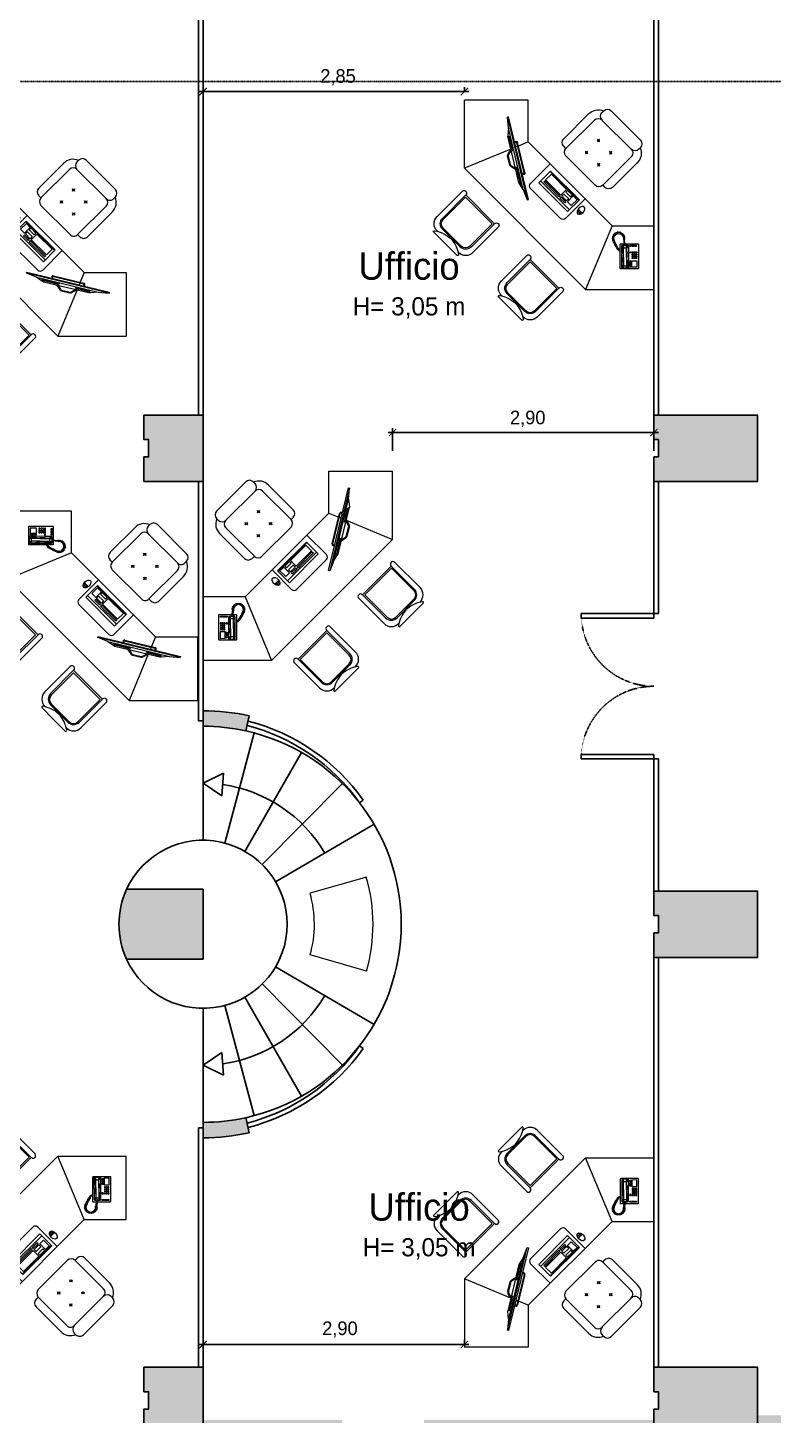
# Model space of a CAD drawing. Header units: millimetres. Extents: x 515 to 43442, y -1882 to 9936.
# Drawn here: x 15453 to 16273, y 1743 to 3270 of the extents above; entities that cross this region are included whole.
import ezdxf

# ---------------------------------------------------------------- set-up
doc = ezdxf.new("R2010")
doc.units = ezdxf.units.MM
doc.linetypes.add('DASHDOT2', pattern=[0.5, 0.25, -0.125, 0, -0.125])
doc.linetypes.add('HIDDEN', pattern=[0.375, 0.25, -0.125])
doc.layers.get('Defpoints').update_dxf_attribs({"color": 31})
for name, color, linetype, lineweight, true_color in [('_NOTE', 12, 'Continuous', 20, 0xbd0000), ('CAMP sez', 9, 'Continuous', 15, 0xbdbdbd), ('PAV_EST', 253, 'Continuous', 0, 0xa8a8a8)]:
    doc.layers.add(name, color=color, linetype=linetype, lineweight=lineweight, true_color=true_color)
doc.layers.add('ARREDI_LINEE', color=33, linetype='Continuous', lineweight=9)
for name, color, linetype in [('INF', 8, 'Continuous'), ('Linee di sezione', 7, 'Continuous'), ('PROS', 9, 'Continuous'), ('Q_100_ESECUTIVO', 3, 'Continuous'), ('SEZ', 170, 'Continuous'), ('Testi', 7, 'Continuous')]:
    doc.layers.add(name, color=color, linetype=linetype)
doc.styles.add('T_ESE_q100', font='bahnschrift.ttf', dxfattribs={"height": 15})
doc.dimstyles.new('ESE_q100', dxfattribs={"dimscale": 0, "dimtxt": 15, "dimasz": 8, "dimexe": 5, "dimexo": 10, "dimgap": 5, "dimtad": 1, "dimdec": 0, "dimrnd": 0.5, "dimzin": 0, "dimdsep": 46, "dimtxsty": 'T_ESE_q100', "dimblk": 'ARCHTICK', "dimcen": 0.09, "dimdle": 5, "dimadec": 0, "dimazin": 0, "dimtfac": 1, "dimtdec": 0, "dimtofl": 0, "dimtmove": 2, "dimatfit": 3, "dimldrblk": 'ARCHTICK', "dimfxl": 20, "dimfxlon": 1, "dimtolj": 1, "dimtzin": 0, "dimarcsym": 0})

# ---------------------------------------------------------------- blocks, each defined once
blk = doc.blocks.new('scrivania esa')
at = {"layer": 'ARREDI_LINEE', "lineweight": -2, "transparency": 33554687}
for p, q in [((5093.7, 28406.7), (5139.2, 28406.7)), ((5087.9, 28398.3), (5087.9, 28400.9)), ((5093.7, 28392.4), (5139.2, 28392.4)), ((5145, 28398.3), (5145, 28400.9)), ((5078.5, 28348.1), (5078.5, 28386.6)), ((5087.9, 28342.2), (5087.9, 28386.6)), ((5145, 28342.2), (5145, 28386.6)), ((5154.4, 28348.1), (5154.4, 28386.6)), ((5016.4, 28350.4), (4966.9, 28300.9)), ((5049, 28317.8), (5016.4, 28350.4)), ((5179.6, 28317.8), (5212.2, 28350.4)), ((5212.2, 28350.4), (5261.7, 28300.9)), ((5087.9, 28342.2), (5084.4, 28342.2)), ((5093.7, 28336.4), (5139.2, 28336.4)), ((5145, 28342.2), (5148.5, 28342.2)), ((5014, 28324.2), (4995.1, 28305.3)), ((5020.3, 28314.9), (5003.7, 28298.4)), ((5006.6, 28313.8), (5005.8, 28313)), ((5007.4, 28313), (5006.6, 28313.8)), ((5008.1, 28315.3), (5007.3, 28314.5)), ((5007.3, 28314.5), (5008.1, 28313.7)), ((5009, 28314.5), (5008.1, 28315.3)), ((5008.1, 28313.7), (5009, 28314.5)), ((5009.5, 28314), (5008.7, 28313.2)), ((5009.6, 28316.9), (5008.8, 28316)), ((5008.8, 28316), (5009.6, 28315.2)), ((5010.3, 28313.2), (5009.5, 28314)), ((5010.5, 28316), (5009.6, 28316.9)), ((5009.6, 28315.2), (5010.5, 28316)), ((5011, 28315.5), (5010.2, 28314.7)), ((5010.2, 28314.7), (5011, 28313.8)), ((5011.8, 28314.7), (5011, 28315.5)), ((5011, 28313.8), (5011.8, 28314.7)), ((5012.4, 28314.1), (5011.6, 28313.3)), ((5011.6, 28313.3), (5012.4, 28312.5)), ((5013.2, 28313.3), (5012.4, 28314.1)), ((5012.4, 28312.5), (5013.2, 28313.3)), ((5014.6, 28324.2), (5014, 28324.2)), ((5014.2, 28321.1), (5015, 28321.9)), ((5015.5, 28319.7), (5014.2, 28321.1)), ((5024.8, 28314), (5014.6, 28324.2)), ((5015, 28321.9), (5016.4, 28320.5)), ((5016.4, 28320.5), (5015.5, 28319.7)), ((5016.1, 28319.2), (5016.9, 28320)), ((5017.4, 28317.8), (5016.1, 28319.2)), ((5020.5, 28314.2), (5016.8, 28310.5)), ((5016.9, 28320), (5018.3, 28318.6)), ((5018.3, 28318.6), (5017.4, 28317.8)), ((5018, 28317.3), (5018.8, 28318.1)), ((5019.4, 28315.9), (5018, 28317.3)), ((5018.8, 28318.1), (5020.2, 28316.7)), ((5020.2, 28316.7), (5019.4, 28315.9)), ((5049, 28317.8), (5020, 28247.8)), ((5021.7, 28314.9), (5020.3, 28314.9)), ((5021.1, 28314.7), (5020.5, 28314.2)), ((5020.5, 28314.2), (5020.5, 28311.8)), ((5020.9, 28311.9), (5022, 28314.4)), ((5022, 28314.4), (5021.1, 28314.7)), ((5023.6, 28313), (5021.7, 28314.9)), ((5022, 28314.4), (5023.5, 28312.9)), ((5023.1, 28312.5), (5024.3, 28313.6)), ((5024.3, 28313.6), (5026, 28314.7)), ((5025.7, 28313.8), (5024.7, 28313.1)), ((5028.3, 28310.5), (5025.3, 28313.5)), ((5027.4, 28314.7), (5025.7, 28313.8)), ((5026, 28314.7), (5027.6, 28315.7)), ((5028.1, 28315.3), (5027.4, 28314.7)), ((5027.6, 28315.7), (5028.3, 28316.4)), ((5028.8, 28316.1), (5028.1, 28315.3)), ((5028.3, 28316.4), (5028.6, 28316.5)), ((5028.6, 28317.1), (5029.2, 28317.8)), ((5028.6, 28316.5), (5028.6, 28317.1)), ((5029.7, 28315.9), (5028.8, 28316.1)), ((5029.2, 28317.8), (5030.1, 28317.2)), ((5030.2, 28316.7), (5029.7, 28315.9)), ((5029.8, 28318.4), (5030.6, 28319.1)), ((5030.1, 28317.2), (5029.8, 28318.4)), ((5032.1, 28318.3), (5030.2, 28316.7)), ((5030.6, 28319.1), (5031.6, 28318.3)), ((5031.4, 28319.7), (5032.4, 28320)), ((5031.6, 28318.3), (5031.4, 28319.7)), ((5034.5, 28318.6), (5032.1, 28318.3)), ((5032.4, 28320), (5033.1, 28319)), ((5033.1, 28319), (5033.5, 28320.1)), ((5033.5, 28320.1), (5034.4, 28320.2)), ((5034.4, 28320.2), (5034.6, 28319.1)), ((5036.7, 28317.9), (5034.5, 28318.6)), ((5034.6, 28319.1), (5035.2, 28320)), ((5035.2, 28320), (5036.1, 28319.8)), ((5036.1, 28319.8), (5036.2, 28318.5)), ((5036.2, 28318.5), (5037, 28319.5)), ((5038.5, 28316.4), (5036.7, 28317.9)), ((5037, 28319.5), (5037.7, 28319.1)), ((5037.7, 28319.1), (5037.4, 28318)), ((5037.4, 28318), (5038.4, 28318.4)), ((5038.4, 28318.4), (5039, 28318)), ((5039, 28318), (5038.4, 28317)), ((5038.4, 28317), (5039.6, 28317.6)), ((5039.4, 28314), (5038.5, 28316.4)), ((5039.9, 28316.9), (5039.2, 28316.2)), ((5039.2, 28316.2), (5040.4, 28316.1)), ((5039.5, 28311.6), (5039.4, 28314)), ((5039.6, 28317.6), (5039.9, 28316.9)), ((5040.6, 28315.4), (5039.7, 28314.7)), ((5039.7, 28314.7), (5041, 28314.8)), ((5041.1, 28314), (5040, 28313.6)), ((5040, 28313.6), (5041.1, 28313.1)), ((5040.4, 28316.1), (5040.6, 28315.4)), ((5041, 28314.8), (5041.1, 28314)), ((5179.6, 28317.8), (5049, 28317.8)), ((5091, 28317.8), (5091, 28287.4)), ((5145.4, 28317.8), (5145.4, 28287.4)), ((5146.3, 28277.1), (5205.7, 28313.4)), ((5179.6, 28317.8), (5184, 28307.1)), ((5205.7, 28313.4), (5200, 28306.5)), ((5205.7, 28313.4), (5215, 28321)), ((5020, 28247.8), (4966.9, 28300.9)), ((4995.1, 28305.3), (4995.1, 28304.8)), ((4995.1, 28304.8), (5008.8, 28291.1)), ((5002.5, 28310), (4997.4, 28304.9)), ((4997.4, 28304.9), (5001.4, 28301)), ((5001.4, 28301), (5006.5, 28306)), ((5002.1, 28300.8), (5002.5, 28301.2)), ((5003.2, 28299.7), (5002.1, 28300.8)), ((5006.5, 28306), (5002.5, 28310)), ((5002.5, 28301.2), (5003.6, 28300.1)), ((5002.9, 28301.6), (5003.3, 28302.1)), ((5004, 28300.5), (5002.9, 28301.6)), ((5003.6, 28300.1), (5003.2, 28299.7)), ((5003.3, 28302.1), (5004.4, 28301)), ((5003.7, 28298.4), (5003.6, 28297.1)), ((5003.7, 28302.5), (5004.2, 28302.9)), ((5004.8, 28301.4), (5003.7, 28302.5)), ((5004.4, 28301), (5004, 28300.5)), ((5004, 28297.5), (5004.4, 28298.2)), ((5004.2, 28302.9), (5005.3, 28301.8)), ((5005.1, 28312.3), (5004.3, 28311.5)), ((5004.3, 28311.5), (5005.1, 28310.7)), ((5004.4, 28298.2), (5008.1, 28301.9)), ((5004.4, 28298.2), (5006.9, 28298.2)), ((5004.6, 28303.3), (5005, 28303.7)), ((5005.7, 28302.2), (5004.6, 28303.3)), ((5005.3, 28301.8), (5004.8, 28301.4)), ((5005, 28303.7), (5006.1, 28302.6)), ((5005.9, 28311.5), (5005.1, 28312.3)), ((5005.1, 28310.7), (5005.9, 28311.5)), ((5005.4, 28304.1), (5005.8, 28304.5)), ((5006.5, 28303), (5005.4, 28304.1)), ((5006.5, 28311), (5005.7, 28310.1)), ((5005.7, 28310.1), (5006.5, 28309.3)), ((5006.1, 28302.6), (5005.7, 28302.2)), ((5005.8, 28313), (5006.6, 28312.2)), ((5005.8, 28304.5), (5006.9, 28303.4)), ((5006.2, 28304.9), (5006.6, 28305.3)), ((5007.3, 28303.8), (5006.2, 28304.9)), ((5007.3, 28310.1), (5006.5, 28311)), ((5006.5, 28309.3), (5007.3, 28310.1)), ((5006.9, 28303.4), (5006.5, 28303)), ((5006.6, 28312.2), (5007.4, 28313)), ((5006.6, 28305.3), (5007.7, 28304.2)), ((5006.9, 28298.2), (5006.8, 28297.8)), ((5013.1, 28304.4), (5006.9, 28298.2)), ((5007.9, 28309.6), (5007, 28308.8)), ((5007, 28308.8), (5007.9, 28307.9)), ((5008, 28312.5), (5007.2, 28311.6)), ((5007.2, 28311.6), (5008, 28310.8)), ((5007.7, 28304.2), (5007.3, 28303.8)), ((5008.7, 28308.8), (5007.9, 28309.6)), ((5007.9, 28307.9), (5008.7, 28308.8)), ((5008.8, 28311.6), (5008, 28312.5)), ((5008, 28310.8), (5008.8, 28311.6)), ((5008.1, 28301.9), (5009.1, 28302.3)), ((5009.4, 28311.1), (5008.5, 28310.3)), ((5008.5, 28310.3), (5009.4, 28309.5)), ((5008.7, 28313.2), (5009.5, 28312.3)), ((5009.1, 28293), (5025.5, 28309.5)), ((5009.1, 28302.3), (5010.2, 28302.6)), ((5015.3, 28302.2), (5009.1, 28296)), ((5010.2, 28310.3), (5009.4, 28311.1)), ((5009.4, 28309.5), (5010.2, 28310.3)), ((5009.4, 28291.1), (5028.3, 28310)), ((5009.5, 28312.3), (5010.3, 28313.2)), ((5010.9, 28312.6), (5010.1, 28311.8)), ((5010.1, 28311.8), (5010.9, 28311)), ((5010.2, 28302.6), (5011.3, 28303.4)), ((5011.7, 28311.8), (5010.9, 28312.6)), ((5010.9, 28311), (5011.7, 28311.8)), ((5011.3, 28303.4), (5012.7, 28304.8)), ((5015.3, 28307.4), (5012.7, 28304.8)), ((5012.8, 28297.3), (5013.2, 28298.2)), ((5013.1, 28304.4), (5020.5, 28311.8)), ((5014, 28312.5), (5013.2, 28311.6)), ((5013.2, 28311.6), (5014.3, 28310.5)), ((5013.2, 28298.2), (5013.5, 28299.3)), ((5013.5, 28299.3), (5014.3, 28300.4)), ((5015.1, 28311.4), (5014, 28312.5)), ((5014.3, 28310.5), (5015.1, 28311.4)), ((5014.3, 28300.4), (5015.7, 28301.8)), ((5015.3, 28302.2), (5022.7, 28309.6)), ((5016.1, 28308.5), (5015.3, 28307.4)), ((5018.3, 28304.4), (5015.7, 28301.8)), ((5016.4, 28309.6), (5016.1, 28308.5)), ((5016.8, 28310.5), (5016.4, 28309.6)), ((5019.4, 28305.2), (5018.3, 28304.4)), ((5020.5, 28305.5), (5019.4, 28305.2)), ((5020.5, 28311.8), (5020.9, 28311.9)), ((5021.4, 28305.9), (5020.5, 28305.5)), ((5022.8, 28310), (5020.9, 28311.9)), ((5025.1, 28309.6), (5021.4, 28305.9)), ((5022.7, 28309.6), (5022.8, 28310)), ((5025.1, 28309.6), (5022.7, 28309.6)), ((5022.8, 28310), (5025.3, 28311.1)), ((5023.5, 28312.1), (5023.1, 28312.5)), ((5024, 28304.3), (5023.2, 28304.9)), ((5024.7, 28313.1), (5023.5, 28312.1)), ((5023.6, 28305.3), (5024.2, 28304.9)), ((5023.9, 28312.4), (5025.3, 28311.1)), ((5024.6, 28304.1), (5024, 28304.3)), ((5025.7, 28311), (5024.1, 28312.6)), ((5024.2, 28304.9), (5024.8, 28304.9)), ((5025.5, 28304.3), (5024.6, 28304.1)), ((5024.8, 28304.9), (5025.4, 28304.8)), ((5025.5, 28310.3), (5025.1, 28309.6)), ((5025.3, 28311.1), (5025.5, 28310.3)), ((5025.4, 28304.8), (5025.7, 28304.8)), ((5025.5, 28309.5), (5025.7, 28311)), ((5026, 28303.8), (5025.5, 28304.3)), ((5025.7, 28304.8), (5026, 28304.5)), ((5025.9, 28305.1), (5027.3, 28305.4)), ((5026, 28304.5), (5025.9, 28305.1)), ((5026.4, 28303.6), (5026, 28303.8)), ((5026.8, 28303.8), (5026.4, 28303.6)), ((5027.1, 28304.9), (5026.8, 28303.8)), ((5027.6, 28304), (5027.1, 28304.9)), ((5027.3, 28305.4), (5029.6, 28306)), ((5028.2, 28304.2), (5027.6, 28304)), ((5028.6, 28305.4), (5028.2, 28304.2)), ((5028.3, 28310), (5028.3, 28310.5)), ((5029.1, 28304.4), (5028.6, 28305.4)), ((5029.8, 28304.6), (5029.1, 28304.4)), ((5029.6, 28306), (5031.4, 28306.6)), ((5029.9, 28305.8), (5029.8, 28304.6)), ((5030.3, 28304.7), (5029.9, 28305.8)), ((5031.2, 28305.1), (5030.3, 28304.7)), ((5031.3, 28306.2), (5031.2, 28305.1)), ((5031.8, 28305.2), (5031.3, 28306.2)), ((5031.4, 28306.6), (5031.6, 28306.4)), ((5031.6, 28306.4), (5031.8, 28306.8)), ((5031.8, 28306.8), (5034.3, 28307.5)), ((5032.7, 28305.5), (5031.8, 28305.2)), ((5033, 28306.6), (5032.7, 28305.5)), ((5033.6, 28305.6), (5033, 28306.6)), ((5034.3, 28305.8), (5033.6, 28305.6)), ((5034.3, 28307.5), (5037.8, 28309.2)), ((5034.6, 28307.1), (5034.3, 28305.8)), ((5035.4, 28306.2), (5034.6, 28307.1)), ((5036.5, 28306.8), (5035.4, 28306.2)), ((5036, 28307.9), (5036.5, 28306.8)), ((5036.8, 28306.9), (5036, 28307.9)), ((5037.7, 28307.4), (5036.8, 28306.9)), ((5037.6, 28308.5), (5037.7, 28307.4)), ((5038.4, 28307.8), (5037.6, 28308.5)), ((5037.8, 28309.2), (5039.5, 28311.6)), ((5039.2, 28308.3), (5038.4, 28307.8)), ((5038.6, 28309.4), (5039.2, 28308.3)), ((5039.7, 28309.1), (5038.6, 28309.4)), ((5040.7, 28310.7), (5039.3, 28310.6)), ((5039.3, 28310.6), (5040.2, 28309.8)), ((5040.2, 28309.8), (5039.7, 28309.1)), ((5041.1, 28312.4), (5040, 28312.1)), ((5040, 28312.1), (5041, 28311.5)), ((5041, 28311.5), (5040.7, 28310.7)), ((5041.1, 28313.1), (5041.1, 28312.4)), ((5088.4, 28304.6), (5082, 28304.6)), ((5082.7, 28304.2), (5082.7, 28302.3)), ((5084.1, 28304.2), (5082.7, 28304.2)), ((5084.1, 28300.7), (5084.1, 28304.2)), ((5084.4, 28304.2), (5084.4, 28300.6)), ((5085.9, 28304.2), (5084.4, 28304.2)), ((5085.9, 28300.6), (5085.9, 28304.2)), ((5086.2, 28304.2), (5086.2, 28300.7)), ((5087.6, 28304.2), (5086.2, 28304.2)), ((5087.6, 28302.1), (5087.6, 28304.2)), ((5094.6, 28294.4), (5094.6, 28312.7)), ((5094.6, 28312.7), (5139.4, 28312.7)), ((5094.6, 28311.9), (5139.4, 28311.9)), ((5096.5, 28310.9), (5096.5, 28302)), ((5102.5, 28310.9), (5096.5, 28310.9)), ((5102.5, 28302), (5096.5, 28302)), ((5102.5, 28310.9), (5102.5, 28302)), ((5103.8, 28310.9), (5111.2, 28310.9)), ((5103.8, 28310.9), (5103.8, 28308.2)), ((5111.2, 28308.2), (5103.8, 28308.2)), ((5103.8, 28305.2), (5111.2, 28305.2)), ((5103.8, 28305.2), (5103.8, 28302)), ((5111.2, 28302), (5103.8, 28302)), ((5111.2, 28300.6), (5103.8, 28300.6)), ((5103.8, 28300.6), (5103.8, 28299)), ((5111.2, 28299), (5103.8, 28299)), ((5111.2, 28310.9), (5111.2, 28308.2)), ((5111.2, 28305.2), (5111.2, 28302)), ((5111.2, 28300.6), (5111.2, 28299)), ((5112.8, 28310.9), (5112.8, 28302)), ((5112.8, 28310.9), (5136.5, 28310.9)), ((5136.5, 28302), (5112.8, 28302)), ((5112.8, 28300.6), (5112.8, 28299)), ((5136.5, 28300.6), (5112.8, 28300.6)), ((5136.5, 28299), (5112.8, 28299)), ((5136.5, 28310.9), (5136.5, 28302)), ((5136.5, 28300.6), (5136.5, 28299)), ((5139.4, 28312.7), (5139.4, 28294.4)), ((5155.1, 28279), (5200, 28306.5)), ((5158.3, 28291.4), (5187.5, 28309.3)), ((5158.7, 28290.7), (5188, 28308.6)), ((5184.3, 28299.3), (5185, 28298.1)), ((5184.4, 28306.4), (5185.2, 28304.4)), ((5186.5, 28298.2), (5184.9, 28292.8)), ((5185, 28299.7), (5185.7, 28298.6)), ((5185.7, 28300.1), (5186.4, 28299)), ((5187.6, 28298.9), (5185.7, 28292.6)), ((5186.3, 28300.5), (5187, 28299.4)), ((5187, 28301), (5187.7, 28299.8)), ((5187.5, 28298.7), (5208.6, 28247.8)), ((5187.7, 28301.4), (5188.4, 28300.2)), ((5188.4, 28301.8), (5189.1, 28300.7)), ((5189.2, 28307.6), (5189, 28306.7)), ((5189.1, 28302.2), (5189.8, 28301.1)), ((5189.8, 28302.6), (5190.5, 28301.5)), ((5190, 28307.4), (5190, 28307.3)), ((5190.5, 28303.1), (5191.2, 28301.9)), ((5191.2, 28303.5), (5191.9, 28302.3)), ((5191.9, 28303.9), (5192.6, 28302.8)), ((5192.6, 28304.3), (5193.2, 28303.2)), ((5193.2, 28304.7), (5193.9, 28303.6)), ((5193.9, 28305.2), (5194.6, 28304)), ((5194.6, 28305.6), (5195.3, 28304.5)), ((5195.3, 28306), (5196, 28304.9)), ((5196, 28306.4), (5196.7, 28305.3)), ((5196.7, 28306.9), (5197.4, 28305.7)), ((5197.4, 28307.3), (5198.1, 28306.1)), ((5198.1, 28307.7), (5198.8, 28306.6)), ((5208.6, 28247.8), (5261.7, 28300.9)), ((5003.6, 28297.1), (5007.7, 28293)), ((5004.3, 28296.7), (5004, 28297.5)), ((5006.8, 28297.8), (5004.3, 28296.7)), ((5004.3, 28296.7), (5007.6, 28293.4)), ((5008.7, 28295.9), (5006.8, 28297.8)), ((5008.7, 28295.9), (5007.6, 28293.4)), ((5007.6, 28293.4), (5008.4, 28293.1)), ((5007.7, 28293), (5009.1, 28293)), ((5008.4, 28293.1), (5009.1, 28293.6)), ((5009.1, 28296), (5008.7, 28295.9)), ((5008.8, 28291.1), (5009.4, 28291.1)), ((5009.1, 28293.6), (5012.8, 28297.3)), ((5009.1, 28293.6), (5009.1, 28296)), ((5139.4, 28297.2), (5094.6, 28297.2)), ((5139.4, 28294.4), (5094.6, 28294.4)), ((5094.8, 28283.5), (5141.5, 28283.5)), ((5157.6, 28283), (5158.3, 28281.8)), ((5158.3, 28283.4), (5159, 28282.3)), ((5158.8, 28288.3), (5158.9, 28288.3)), ((5159, 28289.1), (5159.9, 28288.9)), ((5159, 28283.8), (5159.7, 28282.7)), ((5159.7, 28284.2), (5160.4, 28283.1)), ((5160.4, 28284.7), (5161.1, 28283.5)), ((5161.1, 28285.1), (5161.7, 28283.9)), ((5161.7, 28285.5), (5162.4, 28284.4)), ((5162.4, 28285.9), (5163.1, 28284.8)), ((5163.1, 28286.3), (5163.8, 28285.2)), ((5163.8, 28286.8), (5164.5, 28285.6)), ((5164.5, 28287.2), (5165.2, 28286)), ((5165.2, 28287.6), (5165.9, 28286.5)), ((5165.9, 28288), (5166.6, 28286.9)), ((5166.6, 28288.4), (5167.3, 28287.3)), ((5167.3, 28288.9), (5168, 28287.7)), ((5167.5, 28286.6), (5173.9, 28285.4)), ((5168, 28289.3), (5168.6, 28288.2)), ((5168.5, 28287.3), (5174.1, 28286.2)), ((5168.6, 28289.7), (5169.3, 28288.6)), ((5175.7, 28286.5), (5183.9, 28291.5)), ((5176.1, 28285.8), (5184.4, 28290.8)), ((5146.3, 28277.1), (5135.3, 28272.3)), ((5146.3, 28277.1), (5155.1, 28279)), ((5152.1, 28279.6), (5152.8, 28278.5)), ((5152.8, 28280), (5153.5, 28278.9)), ((5153.5, 28280.4), (5154.2, 28279.3)), ((5154.2, 28280.9), (5154.9, 28279.7)), ((5154.9, 28281.3), (5155.5, 28280.2)), ((5155.5, 28281.7), (5156.2, 28280.6)), ((5156.2, 28282.1), (5156.9, 28281)), ((5156.9, 28282.5), (5157.6, 28281.4)), ((5208.6, 28247.8), (5020, 28247.8)), ((5036.2, 28228.4), (5036.2, 28188.9)), ((5041.8, 28228.1), (5041.8, 28228.6)), ((5041.8, 28228), (5041.8, 28228.3)), ((5041.8, 28228.1), (5041.8, 28192.2)), ((5086.6, 28228.1), (5041.8, 28228.1)), ((5043.2, 28226.1), (5043.2, 28191.3)), ((5084.7, 28226.1), (5043.2, 28226.1)), ((5084.7, 28191.3), (5084.7, 28226.1)), ((5086.6, 28228), (5086.6, 28228.3)), ((5086.6, 28192.2), (5086.6, 28228.1)), ((5092.2, 28188.9), (5092.2, 28228.3)), ((5136.4, 28188.9), (5136.4, 28228.3)), ((5142, 28228), (5142, 28228.3)), ((5142, 28192.2), (5142, 28228.1)), ((5142, 28228.1), (5186.8, 28228.1)), ((5143.9, 28191.3), (5143.9, 28226.1)), ((5143.9, 28226.1), (5185.4, 28226.1)), ((5185.4, 28226.1), (5185.4, 28191.3)), ((5186.8, 28228.1), (5186.8, 28228.6)), ((5186.8, 28228), (5186.8, 28228.3)), ((5186.8, 28228.1), (5186.8, 28192.2)), ((5192.4, 28228.4), (5192.4, 28188.9)), ((5047.4, 28177.7), (5047.9, 28177.7)), ((5049.9, 28184.6), (5078, 28184.6)), ((5050.7, 28183.3), (5077.6, 28183.3)), ((5080, 28177.7), (5081, 28177.7)), ((5148.6, 28177.7), (5147.6, 28177.7)), ((5178.7, 28184.6), (5150.6, 28184.6)), ((5177.9, 28183.3), (5151, 28183.3)), ((5181.2, 28177.7), (5180.7, 28177.7)), ((5045.9, 28174.3), (5063.9, 28174.3)), ((5082, 28174.3), (5063.9, 28174.3)), ((5146.6, 28174.3), (5164.7, 28174.3)), ((5182.7, 28174.3), (5164.7, 28174.3))]:
    blk.add_line(p, q, dxfattribs=at)
blk.add_lwpolyline([(5134.6, 28273.4), (5214.3, 28322.1), (5215, 28321), (5135.3, 28272.3)], close=True, dxfattribs=at)
for centre, radius, start, end in [((5093.7, 28400.9), 5.83, 90, 180), ((5139.2, 28400.9), 5.83, 0, 90), ((5093.7, 28386.6), 15.2, 112.6199, 180), ((5093.7, 28398.3), 5.83, 180, 270), ((5093.7, 28386.6), 5.83, 90, 180), ((5139.2, 28398.3), 5.83, 270, 0), ((5139.2, 28386.6), 5.83, 0, 90), ((5139.2, 28386.6), 15.2, 0, 67.3801), ((5105.2, 28375.5), 1.75, 270, 0), ((5108.7, 28375.5), 1.75, 180, 270), ((5124.2, 28375.5), 1.75, 270, 0), ((5127.7, 28375.5), 1.75, 180, 270), ((5105.2, 28372), 1.75, 0, 90), ((5108.7, 28372), 1.75, 90, 180), ((5124.2, 28372), 1.75, 0, 90), ((5127.7, 28372), 1.75, 90, 180), ((5084.4, 28348.1), 5.83, 180, 270), ((5105.2, 28356.8), 1.75, 270, 0), ((5105.2, 28353.3), 1.75, 0, 90), ((5108.7, 28356.8), 1.75, 180, 270), ((5108.7, 28353.3), 1.75, 90, 180), ((5124.2, 28356.8), 1.75, 270, 0), ((5124.2, 28353.3), 1.75, 0, 90), ((5127.7, 28356.8), 1.75, 180, 270), ((5127.7, 28353.3), 1.75, 90, 180), ((5148.5, 28348.1), 5.83, 270, 0), ((5093.7, 28342.2), 5.83, 180, 270), ((5139.2, 28342.2), 5.83, 270, 0), ((5188.4, 28307.8), 1.68, 343.7076, 121.4279), ((5188.4, 28307.8), 0.859, 343.7076, 121.4279), ((5094.8, 28287.4), 3.89, 180, 270), ((5141.5, 28287.4), 3.89, 270, 0), ((5159.1, 28289.9), 1.68, 121.4279, 259.1482), ((5159.1, 28289.9), 0.859, 121.4279, 259.1482), ((5174.5, 28288.4), 3.09, 259.1482, 301.4279), ((5174.5, 28288.4), 2.26, 259.1482, 301.4279), ((5182.8, 28293.5), 2.26, 301.4279, 343.7076), ((5182.8, 28293.5), 3.09, 301.4279, 343.7076), ((5039, 28228.3), 2.81, 0.0063, 180.0063), ((5089.4, 28228.3), 2.81, 359.9937, 179.9937), ((5139.2, 28228.3), 2.81, 0.0063, 180.0063), ((5189.6, 28228.3), 2.81, 359.9937, 179.9937), ((5050.7, 28192.2), 8.96, 179.9937, 269.9937), ((5049.9, 28191.3), 6.72, 179.9937, 269.9937), ((5077.6, 28192.2), 8.96, 269.9937, 359.9937), ((5078, 28191.3), 6.72, 269.9937, 359.9937), ((5151, 28192.2), 8.96, 180.0063, 270.0063), ((5150.6, 28191.3), 6.72, 180.0063, 270.0063), ((5177.9, 28192.2), 8.96, 270.0063, 0.0063), ((5178.7, 28191.3), 6.72, 270.0063, 0.0063), ((5047.4, 28188.9), 11.2, 179.9937, 269.9937), ((5045.9, 28175.2), 0.956, 126.1924, 270.0063), ((5065, 28149.2), 33.3, 91.7983, 126.1924), ((5062.9, 28149.2), 33.3, 53.8076, 88.2017), ((5081, 28188.9), 11.2, 269.9937, 359.9937), ((5082, 28175.2), 0.956, 269.9937, 53.8076), ((5147.6, 28188.9), 11.2, 180.0063, 270.0063), ((5146.6, 28175.2), 0.956, 126.1924, 270.0063), ((5165.7, 28149.2), 33.3, 91.7983, 126.1924), ((5163.6, 28149.2), 33.3, 53.8076, 88.2017), ((5181.2, 28188.9), 11.2, 270.0063, 0.0063), ((5182.7, 28175.2), 0.956, 269.9937, 53.8076)]:
    blk.add_arc(centre, radius, start, end, dxfattribs=at)
blk.add_ellipse((5085.2, 28305.7), major_axis=(0, 5.22), ratio=0.623418, dxfattribs=at)
blk = doc.blocks.new('_ArchTick')
at = {"color": 0, "linetype": 'ByBlock', "const_width": 0.15}
blk.add_lwpolyline([(-0.5, -0.5), (0.5, 0.5)], dxfattribs=at)
blk = doc.blocks.new('*D198')
at = {"layer": 'Defpoints', "color": 0, "transparency": 16777216}
for p in [(15933, 3200), (15645.5, 3186.2), (15933, 3190.7)]:
    blk.add_point(p, dxfattribs=at)
at = {"layer": 'Q_100_ESECUTIVO', "color": 0, "lineweight": -2, "transparency": 16777216}
for p, q in [((15640.5, 3200), (15938, 3200)), ((15645.5, 3196.2), (15645.5, 3205)), ((15933, 3200), (15933, 3205))]:
    blk.add_line(p, q, dxfattribs=at)
at = {"layer": 'Q_100_ESECUTIVO', "color": 0, "lineweight": -2, "transparency": 16777216, "xscale": 8, "yscale": 8, "zscale": 8, "rotation": 180}
blk.add_blockref('_ArchTick', (15645.5, 3200), dxfattribs=at)
at = {"layer": 'Q_100_ESECUTIVO', "color": 0, "lineweight": -2, "transparency": 16777216, "xscale": 8, "yscale": 8, "zscale": 8}
blk.add_blockref('_ArchTick', (15933, 3200), dxfattribs=at)
at = {"layer": 'Q_100_ESECUTIVO', "color": 0, "transparency": 16777216, "insert": (15794, 3215.8), "char_height": 15, "attachment_point": 5, "style": 'T_ESE_q100'}
blk.add_mtext('\\A1;2,85', dxfattribs=at)
blk = doc.blocks.new('*D208')
at = {"layer": 'Defpoints', "color": 0, "transparency": 16777216}
for p in [(16141.5, 2824.7), (15854, 2782.2), (16141.5, 2771)]:
    blk.add_point(p, dxfattribs=at)
at = {"layer": 'Q_100_ESECUTIVO', "color": 0, "lineweight": -2, "transparency": 16777216}
for p, q in [((15854, 2804.7), (15854, 2829.7)), ((16141.5, 2804.7), (16141.5, 2829.7)), ((15849, 2824.7), (16146.5, 2824.7))]:
    blk.add_line(p, q, dxfattribs=at)
at = {"layer": 'Q_100_ESECUTIVO', "color": 0, "lineweight": -2, "transparency": 16777216, "xscale": 8, "yscale": 8, "zscale": 8, "rotation": 180}
blk.add_blockref('_ArchTick', (15854, 2824.7), dxfattribs=at)
at = {"layer": 'Q_100_ESECUTIVO', "color": 0, "lineweight": -2, "transparency": 16777216, "xscale": 8, "yscale": 8, "zscale": 8}
blk.add_blockref('_ArchTick', (16141.5, 2824.7), dxfattribs=at)
at = {"layer": 'Q_100_ESECUTIVO', "color": 0, "transparency": 16777216, "insert": (16002.7, 2839.9), "char_height": 15, "attachment_point": 5, "style": 'T_ESE_q100'}
blk.add_mtext('\\A1;2,90', dxfattribs=at)
blk = doc.blocks.new('*D210')
at = {"layer": 'Defpoints', "color": 0, "transparency": 16777216}
for p in [(15933, 1821), (15933, 1818), (15645.5, 1816)]:
    blk.add_point(p, dxfattribs=at)
at = {"layer": 'Q_100_ESECUTIVO', "color": 0, "lineweight": -2, "transparency": 16777216}
for p, q in [((15640.5, 1821), (15938, 1821)), ((15645.5, 1821), (15645.5, 1826)), ((15933, 1821), (15933, 1826))]:
    blk.add_line(p, q, dxfattribs=at)
at = {"layer": 'Q_100_ESECUTIVO', "color": 0, "lineweight": -2, "transparency": 16777216, "xscale": 8, "yscale": 8, "zscale": 8, "rotation": 180}
blk.add_blockref('_ArchTick', (15645.5, 1821), dxfattribs=at)
at = {"layer": 'Q_100_ESECUTIVO', "color": 0, "lineweight": -2, "transparency": 16777216, "xscale": 8, "yscale": 8, "zscale": 8}
blk.add_blockref('_ArchTick', (15933, 1821), dxfattribs=at)
at = {"layer": 'Q_100_ESECUTIVO', "color": 0, "transparency": 16777216, "insert": (15796.1, 1837.5), "char_height": 15, "attachment_point": 5, "style": 'T_ESE_q100'}
blk.add_mtext('\\A1;2,90', dxfattribs=at)

msp = doc.modelspace()

# ---------------------------------------------------------------- hatches: boundary and pattern name
at = {"layer": 'CAMP sez'}
h = msp.add_hatch(color=256, dxfattribs=at)
h.dxf.hatch_style = 1
h.paths.add_polyline_path([(16255.5, 2320), (16141.5, 2320), (16141.5, 2293), (16146.5, 2293), (16146.5, 2274), (16141.5, 2274), (16141.5, 2247), (16255.5, 2247)], flags=17)
h.paths.add_polyline_path([(15798.5, 1738), (15645.5, 1738), (15645.5, 1723), (15798.5, 1723)], flags=17)
h.paths.add_polyline_path([(15277, 4658), (15257, 4658), (15257, 4260), (15277, 4260)], flags=17)
h.paths.add_polyline_path([(15297, 4260), (15237, 4260), (15237, 4240), (15297, 4240)], flags=17)
h.paths.add_polyline_path([(15414.5, 4260), (15387, 4260), (15387, 4240), (15414.5, 4240)], flags=17)
h.paths.add_polyline_path([(15147, 4260), (15034.5, 4260), (15034.5, 4240), (15147, 4240)], flags=17)
h.paths.add_polyline_path([(15560.5, 3925), (15414.5, 3925), (15414.5, 3909), (15533.5, 3909), (15533.5, 3816), (15586.5, 3816), (15586.5, 3827), (15560.5, 3827)], flags=17)
h.paths.add_polyline_path([(15414.5, 3914), (15394.5, 3914), (15394.5, 3909), (15414.5, 3909)], flags=17)
h.paths.add_polyline_path([(17153.5, 2840), (17090.5, 2840), (17090.5, 2768), (17153.5, 2768)], flags=17)
h.paths.add_polyline_path([(17153.5, 1794), (17090.5, 1794), (17090.5, 1695), (17153.5, 1733)], flags=17)
h.paths.add_polyline_path([(17668, 2087.5), (17648.9, 2115.6), (17616.6, 2093.7), (17635.7, 2065.6)], flags=17)
h.paths.add_polyline_path([(18190.2, 2442.4), (18171.1, 2470.6), (18138.9, 2448.6), (18158, 2420.5)], flags=17)
h.paths.add_polyline_path([(18197.5, 2840), (18134.5, 2840), (18134.5, 2768), (18197.5, 2768)], flags=17)
h.paths.add_polyline_path([(18722.9, 2804.4), (18720.5, 2840), (18657.5, 2840), (18657.5, 2760)], flags=17)
h.paths.add_polyline_path([(19261.8, 3176.8), (19243.8, 3203.2), (19183.4, 3162.2), (19201.4, 3135.7)], flags=17)
h.paths.add_polyline_path([(19514.9, 3348.8), (19496.9, 3375.2), (19465.4, 3353.9), (19483.4, 3327.4)], flags=17)
h.paths.add_polyline_path([(16925.5, 1723), (16905.5, 1723), (16905.5, 1593.5), (16682.3, 1441.8), (16693.5, 1425.2), (16925.5, 1582.9)], flags=17)
h.paths.add_polyline_path([(16661.3, 1403.3), (16649.9, 1420), (16255.5, 1221.4), (16255.5, 1199)], flags=17)
h.paths.add_polyline_path([(16674.4, 1453.3), (16642.2, 1431.4), (16661.3, 1403.3), (16693.5, 1425.2)], flags=17)
h.paths.add_polyline_path([(16255.5, 1272), (16141.5, 1272), (16141.5, 1245), (16146.5, 1245), (16146.5, 1226), (16141.5, 1226), (16141.5, 1199), (16255.5, 1199), (16255.5, 1221.4)], flags=17)
h.paths.add_polyline_path([(16255.5, 1796), (16141.5, 1796), (16141.5, 1769), (16146.5, 1769), (16146.5, 1750), (16141.5, 1750), (16141.5, 1723), (16255.5, 1723)], flags=17)
h.paths.add_polyline_path([(15645.5, 1796), (15580.5, 1796), (15580.5, 1769), (15585.5, 1769), (15585.5, 1750), (15580.5, 1750), (15580.5, 1723), (15645.5, 1723)], flags=17)
h.paths.add_polyline_path([(16141.5, 1738), (15888.5, 1738), (15888.5, 1723), (16141.5, 1723)], flags=17)
edge = h.paths.add_edge_path(flags=17)
edge.add_arc((15645.5, 2283.5), 218, 270, 282.4589, ccw=False)
edge.add_line((15645.5, 2065.5), (15645.5, 2048.5))
edge.add_arc((15645.5, 2283.5), 235, 270, 282.4589)
edge.add_line((15696.2, 2054.1), (15692.6, 2070.7))
edge = h.paths.add_edge_path(flags=17)
edge.add_line((15645.5, 2322), (15561.4, 2322))
edge.add_arc((15645.5, 2283.5), 92.5, 155.4041, 204.5959)
edge.add_line((15561.4, 2245), (15645.5, 2245))
edge.add_line((15645.5, 2245), (15645.5, 2322))
edge = h.paths.add_edge_path(flags=17)
edge.add_arc((15645.5, 2283.5), 235, 77.5411, 90)
edge.add_line((15645.5, 2518.5), (15645.5, 2501.5))
edge.add_arc((15645.5, 2283.5), 218, 77.5411, 90, ccw=False)
edge.add_line((15692.6, 2496.4), (15696.2, 2513))
h.paths.add_polyline_path([(15645.5, 1272), (15580.5, 1272), (15580.5, 1245), (15585.5, 1245), (15585.5, 1226), (15580.5, 1226), (15580.5, 1199), (15645.5, 1199)], flags=17)
h.paths.add_polyline_path([(15078.5, 1245), (15083.5, 1245), (15083.5, 1272), (15026.5, 1272), (15026.5, 1199), (15083.5, 1199), (15083.5, 1226), (15078.5, 1226)], flags=17)
h.paths.add_polyline_path([(15580.5, 1212), (15083.5, 1212), (15083.5, 1199), (15580.5, 1199)], flags=17)
h.paths.add_polyline_path([(15053.5, 1199), (15026.5, 1199), (15026.5, 1175), (15053.5, 1175)], flags=17)
h.paths.add_polyline_path([(15078.5, 1769), (15083.5, 1769), (15083.5, 1796), (15026.5, 1796), (15026.5, 1723), (15083.5, 1723), (15083.5, 1750), (15078.5, 1750)], flags=17)
h.paths.add_polyline_path([(15078.5, 2293), (15083.5, 2293), (15083.5, 2320), (15026.5, 2320), (15026.5, 2247), (15083.5, 2247), (15083.5, 2274), (15078.5, 2274)], flags=17)
h.paths.add_polyline_path([(15078.5, 2817), (15083.5, 2817), (15083.5, 2844), (15026.5, 2844), (15026.5, 2771), (15083.5, 2771), (15083.5, 2798), (15078.5, 2798)], flags=17)
h.paths.add_polyline_path([(15083.5, 3322), (15078.5, 3322), (15078.5, 3341), (15083.5, 3341), (15083.5, 3368), (15026.5, 3368), (15026.5, 3295), (15083.5, 3295)], flags=17)
h.paths.add_polyline_path([(15645.5, 3675), (15026.5, 3675), (15026.5, 3664), (15634.5, 3664), (15634.5, 3527), (15565.5, 3527), (15565.5, 3516), (15634.5, 3516), (15634.5, 3507), (15640.5, 3507), (15640.5, 3512), (15645.5, 3512)], flags=17)
h.paths.add_polyline_path([(15487.5, 3664), (15477.5, 3664), (15477.5, 3464), (15387.5, 3464), (15387.5, 3461), (15472.5, 3461), (15472.5, 3455), (15387.5, 3455), (15387.5, 3452), (15477.5, 3452), (15477.5, 3310), (15272.5, 3310), (15272.5, 3320), (15257.5, 3320), (15257.5, 3295), (15487.5, 3295), (15487.5, 3358), (15580.5, 3358), (15580.5, 3368), (15487.5, 3368), (15487.5, 3516), (15490.5, 3516), (15490.5, 3527), (15487.5, 3527)], flags=17)
h.paths.add_polyline_path([(15272.5, 3664), (15257.5, 3664), (15257.5, 3410), (15262, 3410), (15262, 3495), (15268, 3495), (15268, 3410), (15272.5, 3410), (15272.5, 3452), (15297.5, 3452), (15297.5, 3464), (15272.5, 3464)], flags=16)
h.paths.add_polyline_path([(15689.5, 3670), (15689.5, 3675), (15669.5, 3675), (15645.5, 3675), (15645.5, 3661), (15689.5, 3661)], flags=17)
h.paths.add_polyline_path([(15645.5, 3368), (15580.5, 3368), (15580.5, 3358), (15580.5, 3295), (15645.5, 3295)], flags=17)
h.paths.add_polyline_path([(15645.5, 3427), (15640.5, 3427), (15640.5, 3432), (15634.5, 3432), (15634.5, 3368), (15645.5, 3368)], flags=17)
h.paths.add_polyline_path([(16255.5, 3368), (16141.5, 3368), (16141.5, 3341), (16146.5, 3341), (16146.5, 3322), (16141.5, 3322), (16141.5, 3295), (16255.5, 3295)], flags=17)
h.paths.add_polyline_path([(16255.5, 2844), (16141.5, 2844), (16141.5, 2817), (16146.5, 2817), (16146.5, 2798), (16141.5, 2798), (16141.5, 2771), (16255.5, 2771)], flags=17)
h.paths.add_polyline_path([(15645.5, 2844), (15580.5, 2844), (15580.5, 2817), (15585.5, 2817), (15585.5, 2798), (15580.5, 2798), (15580.5, 2771), (15645.5, 2771)], flags=17)
h.paths.add_polyline_path([(16925.5, 3852), (16905.5, 3852), (16905.5, 3691), (16925.5, 3691)], flags=17)
h.paths.add_polyline_path([(16925.5, 3196), (16905.5, 3196), (16905.5, 2431), (16925.5, 2431)], flags=17)
h.paths.add_polyline_path([(16925.5, 2131), (16905.5, 2131), (16905.5, 1743), (16255.5, 1743), (16255.5, 1723), (16925.5, 1723)], flags=17)
h.paths.add_polyline_path([(20091.5, 3852.1), (20487.6, 4125), (20423.8, 3502.2), (20356.8, 3456.7), (20376.3, 3427.6), (20456.9, 3482.4), (20523.5, 4186.1), (20050, 3860), (20105.4, 3777.5), (20158.7, 3698.1), (20170.6, 3706.1), (20171.2, 3706.4), (20183.6, 3714.8)])
h.paths.add_polyline_path([(15039.5, 3909), (15318.5, 3909), (15318.5, 3914), (15008.5, 3914), (15008.5, 4240), (15034.5, 4240), (15034.5, 4308), (15008.5, 4308), (15008.5, 4617), (15034.5, 4617), (15034.5, 4658), (15519.5, 4658), (15519.5, 4308), (15414.5, 4308), (15414.5, 3925), (15429.5, 3925), (15429.5, 4291), (15529.5, 4291), (15529.5, 4237), (15938.5, 4237), (15938.5, 4248), (15559.5, 4248), (15559.5, 4308), (15540.5, 4308), (15540.5, 4617), (15559.5, 4617), (15559.5, 4658), (16056.5, 4658), (16056.5, 4248), (16028.5, 4248), (16028.5, 4237), (16056.5, 4237), (16056.5, 3870), (16034.5, 3870), (16034.5, 3827), (15668.5, 3827), (15668.5, 3816), (16034.5, 3816), (16034.5, 3788), (16045.5, 3788), (16045.5, 3816), (16358.5, 3816), (16358.5, 3675), (16045.5, 3675), (16045.5, 3702), (16034.5, 3702), (16034.5, 3675), (15799.5, 3675), (15779.5, 3675), (15779.5, 3670), (15779.5, 3661), (16378.5, 3661), (16378.5, 3758), (16687.5, 3758), (16687.5, 3852), (17111.5, 3852), (17111.5, 3833), (17138.5, 3833), (17138.5, 3852), (18155.5, 3852), (18155.5, 3833), (18182.5, 3833), (18182.5, 3852), (19200.5, 3852), (19200.5, 3833), (19251.5, 3833), (19251.5, 3919), (19243.5, 3919), (19243.5, 4229), (19251.5, 4229), (19251.5, 4280), (19479.5, 4280), (19479.5, 4223), (19682.5, 3865), (19507.5, 3865), (19507.5, 3919), (19479.5, 3919), (19479.5, 3849), (19532.5, 3756.1), (19542.1, 3761.5), (19492.2, 3849), (19691.6, 3849), (19836.8, 3592.9), (19693.6, 3495.6), (19585.6, 3685.1), (19576.1, 3679.6), (19697.4, 3466.8), (20120.8, 3754.6), (20105.4, 3777.5), (19860.9, 3611.3), (19509.5, 4230.9), (19509.5, 4310), (19213.5, 4310), (19213.5, 3882), (16647.5, 3882), (16647.5, 3778), (16378.5, 3778), (16378.5, 3836), (16076.5, 3836), (16076.5, 4678), (14988.5, 4678), (14988.5, 3841), (14781.5, 3841), (14781.5, 3295), (14816.5, 3295), (14816.5, 3816), (15039.5, 3816)])
h.paths.add_polyline_path([(15620.5, 213.1), (15483.3, 119.3), (15483.3, 76.9), (15652.5, 192.6), (15652.5, 240.1), (20340.9, 3426.6), (20351.5, 3410.8), (20376.3, 3427.6), (20346.2, 3472.5), (15645.5, 277.7), (15645.5, 624), (15053.5, 624), (15053.5, 712), (15021.5, 712), (15021.5, 600), (15026.5, 600), (15026.5, 568), (14909.5, 568), (14922.5, 564), (15021.5, 564), (15021.5, 518), (15084.5, 518), (15084.5, 598), (15582.5, 598), (15582.5, 550), (15620.5, 550), (15620.5, 300), (15483.3, 300), (15483.3, 261), (15620.5, 261)])

# ---------------------------------------------------------------- linework, layer by layer
at = {"layer": 'INF'}
for p, q in [((15640.5, 2844), (15640.5, 3295)), ((15645.5, 2844), (15645.5, 3295)), ((16141.5, 3295), (16141.5, 2844)), ((16146.5, 3295), (16146.5, 2844)), ((15640.5, 2507.5), (15640.5, 2771)), ((15645.5, 2518.5), (15645.5, 2771)), ((16141.5, 2620.5), (16141.5, 2771)), ((16146.5, 2625.5), (16146.5, 2771)), ((16146.5, 2625.5), (16061.5, 2625.5)), ((16061.5, 2620.5), (16061.5, 2625.5)), ((16141.5, 2620.5), (16061.5, 2620.5)), ((15645.5, 2507.5), (15640.5, 2507.5)), ((16141.5, 2470.5), (16061.5, 2470.5)), ((16061.5, 2465.5), (16061.5, 2470.5)), ((16146.5, 2465.5), (16061.5, 2465.5)), ((16141.5, 2320), (16141.5, 2470.5)), ((16141.5, 2465.5), (16146.5, 2465.5)), ((16146.5, 2320), (16146.5, 2465.5)), ((16141.5, 1796), (16141.5, 2247)), ((16146.5, 1796), (16146.5, 2247)), ((15640.5, 2059.5), (15640.5, 1796)), ((15645.5, 2059.5), (15640.5, 2059.5)), ((15645.5, 2048.5), (15645.5, 1796))]:
    msp.add_line(p, q, dxfattribs=at)
at = {"layer": 'INF', "color": 5, "true_color": 0x1a1aff}
msp.add_line((16141.5, 2625.5), (16146.5, 2625.5), dxfattribs=at)
at = {"layer": 'INF', "linetype": 'HIDDEN'}
for centre, start, end in [((16141.5, 2625.5), 180, 270), ((16141.5, 2465.5), 90, 180)]:
    msp.add_arc(centre, 80, start, end, dxfattribs=at)
at = {"layer": 'Linee di sezione', "linetype": 'DASHDOT2'}
msp.add_line((14583.5, 3211.1), (20223.8, 3211.1), dxfattribs=at)
at = {"layer": 'PAV_EST'}
for p, q in [((15825.2, 2335.5), (15763.2, 2317.6)), ((15825.3, 2232), (15763.3, 2249.8))]:
    msp.add_line(p, q, dxfattribs=at)
for radius in [187, 122.5]:
    msp.add_arc((15645.5, 2283.5), radius, 344.0157, 16.1453, dxfattribs=at)
at = {"layer": 'PROS'}
for p, q in [((15645.5, 2376), (15645.5, 2501.5)), ((15669.3, 2372.9), (15701.6, 2494.2)), ((15691.5, 2363.8), (15753.9, 2472.7)), ((15668, 2449.8), (15645.5, 2438.8)), ((15668, 2449.8), (15666.2, 2424.8)), ((15645.5, 2438.8), (15666.2, 2424.8)), ((15710.6, 2349.3), (15798.9, 2438.4)), ((15817.7, 2417.2), (15821.7, 2420.3)), ((15725.3, 2330.3), (15833.6, 2393.7)), ((15725.3, 2236.8), (15833.6, 2173.3)), ((15710.6, 2217.8), (15798.9, 2128.6)), ((15691.5, 2203.3), (15753.9, 2094.4)), ((15645.5, 2065.5), (15645.5, 2191)), ((15669.3, 2194.1), (15701.6, 2072.9)), ((15645.5, 2128.3), (15666.2, 2142.3)), ((15668, 2117.3), (15666.2, 2142.3)), ((15817.7, 2149.9), (15821.7, 2146.8)), ((15668, 2117.3), (15645.5, 2128.3))]:
    msp.add_line(p, q, dxfattribs=at)
for centre, radius, start, end in [((15640, 2291), 223, 35.425, 75.7302), ((15645.5, 2283.5), 218, 282.4589, 77.5411), ((15640, 2291), 218, 35.37, 75.6886), ((15645.5, 2283.5), 155.2, 30.3682, 82.0098), ((15645.5, 2283.5), 155.2, 30.3682, 82.0098), ((15645.5, 2283.5), 92.5, 204.5959, 155.4041), ((15645.5, 2283.5), 155.2, 277.9902, 329.6318), ((15640, 2276), 218, 284.3114, 324.63), ((15640, 2276), 223, 284.2698, 324.575)]:
    msp.add_arc(centre, radius, start, end, dxfattribs=at)
at = {"layer": 'SEZ'}
for p, q in [((16255.5, 2771), (16255.5, 2844)), ((15645.5, 2501.5), (15645.5, 2518.5)), ((15696.2, 2513), (15692.6, 2496.4)), ((15561.4, 2322), (15645.5, 2322)), ((15645.5, 2322), (15645.5, 2245)), ((15645.5, 2245), (15561.4, 2245)), ((15645.5, 2048.5), (15645.5, 2065.5)), ((15696.2, 2054.1), (15692.6, 2070.7))]:
    msp.add_line(p, q, dxfattribs=at)
for points in [[(15580.5, 2771), (15580.5, 2798), (15585.5, 2798), (15585.5, 2817), (15580.5, 2817), (15580.5, 2844), (15645.5, 2844), (15645.5, 2771)], [(16141.5, 2771), (16141.5, 2798), (16146.5, 2798), (16146.5, 2817), (16141.5, 2817), (16141.5, 2844), (16255.5, 2844), (16255.5, 2771)], [(16141.5, 2247), (16141.5, 2274), (16146.5, 2274), (16146.5, 2293), (16141.5, 2293), (16141.5, 2320), (16255.5, 2320), (16255.5, 2247)], [(15580.5, 1723), (15580.5, 1750), (15585.5, 1750), (15585.5, 1769), (15580.5, 1769), (15580.5, 1796), (15645.5, 1796), (15645.5, 1723)], [(16141.5, 1723), (16141.5, 1750), (16146.5, 1750), (16146.5, 1769), (16141.5, 1769), (16141.5, 1796), (16255.5, 1796), (16255.5, 1723)]]:
    msp.add_lwpolyline(points, close=True, dxfattribs=at)
for radius, start, end in [(235, 77.5411, 90), (218, 77.5411, 90), (92.5, 155.4041, 204.5959), (218, 270, 282.4589), (235, 270, 282.4589)]:
    msp.add_arc((15645.5, 2283.5), radius, start, end, dxfattribs=at)

# ---------------------------------------------------------------- block references
at = {"layer": '_NOTE', "xscale": -1, "rotation": 314.9999999999281}
msp.add_blockref('scrivania esa', (-358.1, -20541.7), dxfattribs=at)
at = {"layer": '_NOTE'}
for p, rotation in [((-8171.5, -13360.3), 315.0000000000719), ((32145.2, -20950.1), 45.00000000007193), ((-8093.1, -13761.3), 315.0000000000719), ((-938.7, 25552.3), 225.0000000000718), ((-358.1, 25550.4), 225.0000000000719)]:
    msp.add_blockref('scrivania esa', p, dxfattribs=dict(at, rotation=rotation))

# ---------------------------------------------------------------- texts
at = {"layer": 'Testi', "attachment_point": 5, "style": 'T_ESE_q100'}
for s, insert, char_height in [('Ufficio', (15872.1, 3007.7), 30), ('H= 3,05 m', (15872.1, 2961.8), 20), ('Ufficio', (15883.2, 1972.1), 30), ('H= 3,05 m', (15883.2, 1926.2), 20)]:
    msp.add_mtext(s, dxfattribs=dict(at, insert=insert, char_height=char_height))

# ---------------------------------------------------------------- dimensions: what is measured, and where the dimension line sits
at = {"layer": 'Q_100_ESECUTIVO', "color": 18, "true_color": 0x000000}
for base, p1, p2, text, picture, middle in [((15933, 3200), (15645.5, 3186.2), (15933, 3190.7), '2,85', '*D198', (15794, 3215.8)), ((16141.5, 2824.7), (15854, 2782.2), (16141.5, 2771), '2,90', '*D208', (16002.7, 2839.9)), ((15933, 1821), (15645.5, 1816), (15933, 1818), '2,90', '*D210', (15796.1, 1837.5))]:
    dim = msp.add_linear_dim(base=base, p1=p1, p2=p2, text=text, dimstyle='ESE_q100', override={"dimscale": 1, "dimrnd": 5}, dxfattribs=at)
    dim.commit()
    dim.dimension.update_dxf_attribs({"geometry": picture, "text_midpoint": middle, "dimtype": 160})

doc.saveas('drawing.dxf')
